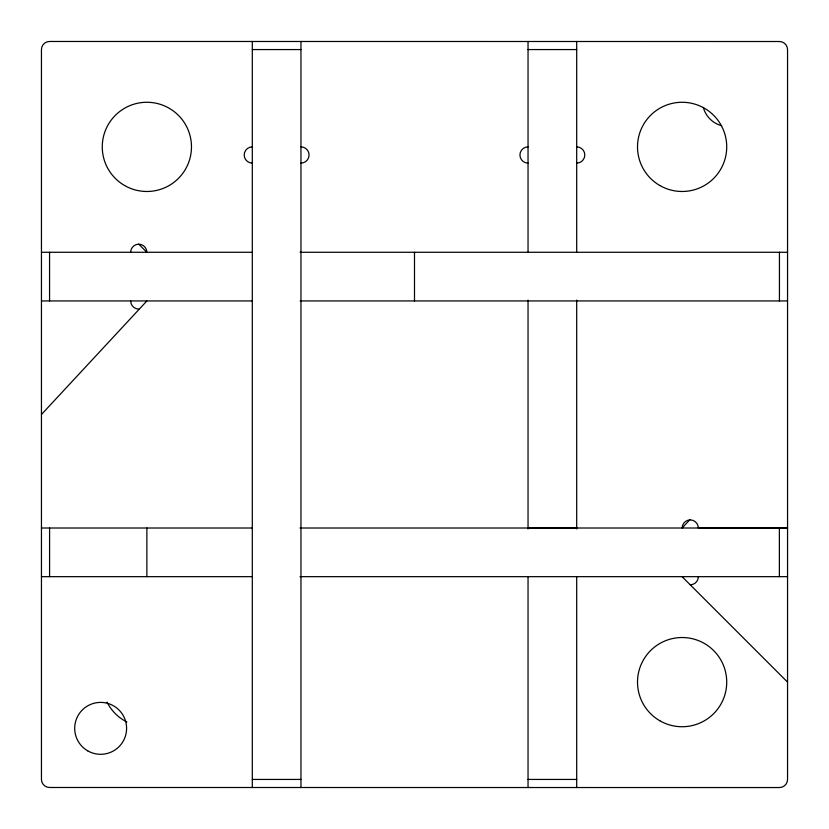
<?xml version="1.0" encoding="UTF-8"?>
<svg xmlns="http://www.w3.org/2000/svg" width="829" height="829" viewBox="0 0 829 829"><rect width="100%" height="100%" fill="white"/><g stroke="black" fill="none" stroke-linecap="round" stroke-linejoin="round"><path stroke-width="1.24" d="M41.45 414.5L146.878 300.958M690.029 519.524L682.122 528.042A8.114 8.114 0 0 1 690.236 519.928A8.114 8.114 0 0 1 698.339 528.042L787.55 528.042M252.306 49.564L300.958 49.564M528.042 49.564L576.694 49.564M41.45 252.275L252.306 252.275M300.139 252.275L787.55 252.275M41.45 300.937L252.306 300.937M300.139 300.937L787.55 300.937M41.45 528.011L252.306 528.011M300.025 528.011L787.55 528.011M528.042 528.042L576.694 528.042M41.45 576.663L252.306 576.663M300.025 576.663L787.55 576.663M252.306 779.436L300.958 779.436M528.042 779.436L576.694 779.436M682.122 576.694L787.55 682.122M138.702 244.12L146.878 252.306A8.114 8.114 0 0 0 138.764 244.192A8.114 8.114 0 0 0 130.661 252.306M779.436 252.275L779.436 300.937M779.374 528.011L779.374 576.663M576.694 41.45L576.694 252.306M576.694 300.139L576.694 528.975M576.694 576.694L576.694 787.55M528.042 41.45L528.042 252.306M528.042 300.139L528.042 528.975M528.042 576.694L528.042 787.55M414.5 252.275L414.5 300.937M300.958 41.45L300.958 787.55M252.306 41.45L252.306 787.55M146.878 528.011L146.878 576.663M49.564 252.275L49.564 300.937M49.585 528.011L49.585 576.663M138.764 309.072A8.114 8.114 0 0 1 130.661 300.958M698.339 576.694A8.114 8.114 0 0 1 690.236 584.808M126.847 721.976A44.6 44.6 0 0 1 107.024 702.153M721.634 125.718A25.948 25.948 0 0 1 703.282 107.366M528.042 163.095A8.114 8.114 0 0 1 519.928 154.992A8.114 8.114 0 0 1 528.042 146.878M576.694 146.878A8.114 8.114 0 0 1 584.808 154.992A8.114 8.114 0 0 1 576.694 163.095M300.958 146.878A8.114 8.114 0 0 1 309.072 154.992A8.114 8.114 0 0 1 300.958 163.095M252.306 163.095A8.114 8.114 0 0 1 244.192 154.992A8.114 8.114 0 0 1 252.306 146.878M779.436 41.512L49.564 41.471A8.114 8.114 0 0 0 41.45 49.585L41.45 779.436A8.114 8.114 0 0 0 49.564 787.488L779.436 787.55A8.114 8.114 0 0 0 787.55 779.415L787.55 49.564A8.114 8.114 0 0 0 779.436 41.512M659.822 720.753A44.6 44.6 0 0 0 726.722 682.122A44.6 44.6 0 0 0 659.822 643.491A44.6 44.6 0 0 0 659.822 720.753M124.578 185.509A44.6 44.6 0 0 0 191.478 146.878A44.6 44.6 0 0 0 124.578 108.247A44.6 44.6 0 0 0 124.578 185.509M659.822 185.509A44.6 44.6 0 0 0 726.722 146.878A44.6 44.6 0 0 0 659.822 108.247A44.6 44.6 0 0 0 659.822 185.509M87.677 750.825A25.948 25.948 0 0 0 126.599 728.349A25.948 25.948 0 0 0 87.677 705.873A25.948 25.948 0 0 0 87.677 750.825"/></g></svg>
